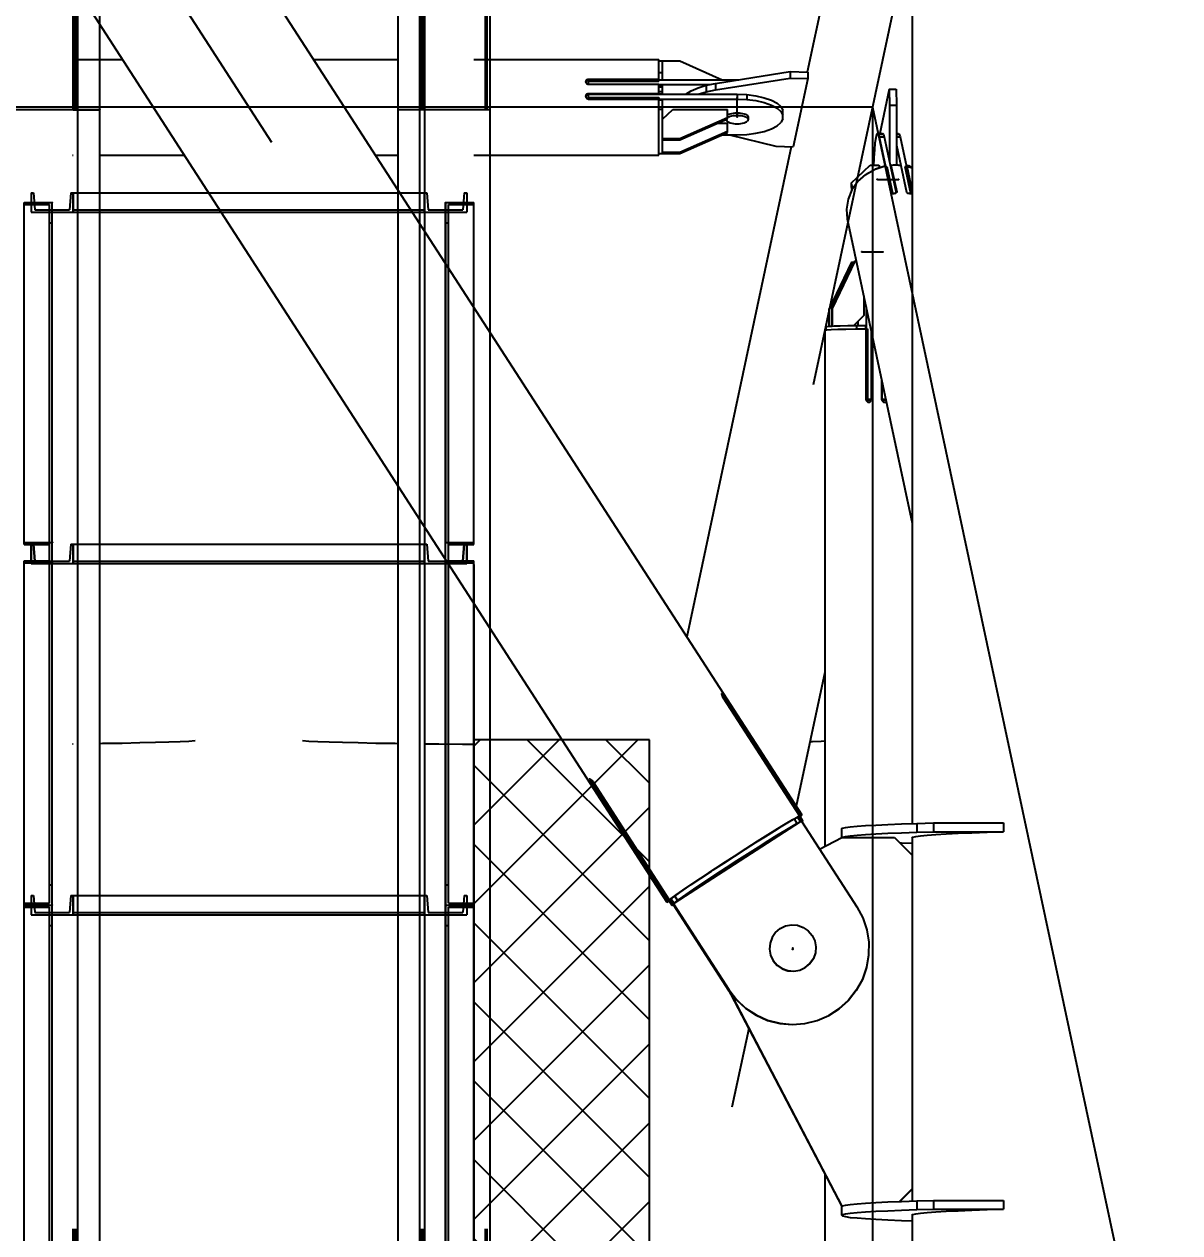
# Model space of a CAD drawing. Header units: millimetres. Extents: x 150209.93 to 150215.05, y 136675.65 to 136679.93.
# Drawn here: x 150213.5487 to 150213.6145, y 136677.9768 to 136678.0456 of the extents above; entities that cross this region are included whole.
import ezdxf

# ---------------------------------------------------------------- set-up
doc = ezdxf.new("R2010")
doc.units = ezdxf.units.MM
doc.header["$LTSCALE"] = 0.25
for name, pattern in [('CENTER', [50.8, 31.75, -6.35, 6.35, -6.35]), ('XKITLINE00', [0]), ('XKITLINE02', [4, 2, -2]), ('XKITLINE03', [6, 3, -1, 1, -1])]:
    doc.linetypes.add(name, pattern=pattern)
doc.styles.add('ROMANS', font='romans.shx')
doc.dimstyles.new('MD300', dxfattribs={"dimtxt": 2.5, "dimasz": 2.5, "dimexe": 1, "dimexo": 1, "dimgap": 0.5, "dimtad": 1, "dimdec": 1, "dimlfac": 50, "dimrnd": 0.5, "dimdsep": 46, "dimtxsty": 'ROMANS', "dimcen": 1, "dimclrd": 146, "dimclre": 146, "dimclrt": 30, "dimadec": 1, "dimazin": 2, "dimtfac": 1, "dimtdec": 1, "dimtmove": 0, "dimatfit": 1, "dimfxl": 1, "dimtolj": 1, "dimtzin": 0, "dimlwd": -1, "dimlwe": -1, "dimarcsym": 0})

# ---------------------------------------------------------------- blocks, each defined once
blk = doc.blocks.new('çatıı')
h = blk.add_hatch()
h.set_pattern_fill('ANSI37', color=1, scale=5, style=0)
h.set_pattern_definition([(135, (104200.305, -4107.69), (11.22532, 11.22532), []), (45, (104200.305, -4107.69), (11.22532, -11.22532), [])])
h.paths.add_polyline_path([(23278.98, 11270.27), (23228.98, 11270.27), (23228.98, 11870.27), (23278.98, 11870.27)])
at = {"color": 1, "linetype": 'XKITLINE03'}
for p, q in [((23109, 13721.24), (23109, 12049.63)), ((23122.5, 12049.57), (23122.5, 13721.24)), ((23214.98, 13721.24), (23214.98, 12049.6)), ((23220.98, 13721.24), (23220.98, 12049.63)), ((23109, 11231.06), (23109.01, 12049.63)), ((23115, 11231.06), (23115, 12049.6)), ((23214.99, 12049.6), (23214.99, 11231.06)), ((23220.98, 11231.06), (23220.99, 12049.63)), ((23109.01, 11926.43), (23109.01, 12023.17)), ((23115, 12020.42), (23214.98, 12020.42)), ((23115, 12020.42), (23115, 12020.42)), ((23214.98, 12020.42), (23214.98, 12020.42)), ((23220.99, 12023.17), (23220.99, 11926.43)), ((23109.01, 11823.17), (23109.01, 11920.62)), ((23115, 11920.42), (23214.98, 11920.42)), ((23115, 11920.42), (23115, 11920.42)), ((23214.98, 11920.42), (23214.98, 11920.42)), ((23220.99, 11920.62), (23220.99, 11823.17)), ((23109.01, 11726.43), (23109.01, 11823.17)), ((23115, 11820.42), (23214.98, 11820.42)), ((23115, 11820.42), (23115, 11820.42)), ((23214.98, 11820.42), (23214.98, 11820.42)), ((23220.99, 11823.17), (23220.99, 11726.43))]:
    blk.add_line(p, q, dxfattribs=at)
at = {"color": 116, "linetype": 'XKITLINE02', "true_color": 0x136734}
for p, q in [((23114.92, 12049.63), (23114.92, 13721.24)), ((23115, 12049.63), (23115, 13721.24)), ((23115, 12049.57), (23115, 13721.24)), ((23115.45, 12049.63), (23115.45, 13721.24)), ((23115.85, 12049.57), (23115.85, 13721.24)), ((23115.85, 12049.57), (23115.85, 13721.24)), ((23122.5, 12049.57), (23122.5, 13721.24)), ((23214.13, 12049.6), (23214.13, 13721.24)), ((23214.53, 12049.63), (23214.53, 13721.24)), ((23214.98, 12049.6), (23214.98, 13721.24)), ((23215.07, 12049.63), (23215.06, 13721.24)), ((23232.3, 12049.63), (23232.3, 13721.24)), ((23232.83, 12049.63), (23232.83, 13721.24)), ((23122.5, 12049.57), (23122.5, 12158.11)), ((23114.92, 11231.06), (23114.92, 12049.63)), ((23115, 12049.63), (23115, 12049.57)), ((23115, 11231.06), (23115, 12049.6)), ((23115, 12049.6), (23116.31, 12049.6)), ((23115, 12049.57), (23116.31, 12049.57)), ((23115.45, 11231.06), (23115.46, 12049.63)), ((23115.85, 11231.06), (23115.85, 12049.6)), ((23207.48, 12049.6), (23214.98, 12049.6)), ((23207.49, 12049.6), (23214.99, 12049.6)), ((23214.14, 11231.06), (23214.14, 12049.6)), ((23214.53, 11231.06), (23214.54, 12049.63)), ((23214.98, 12049.63), (23214.98, 12049.6)), ((23214.99, 11231.06), (23214.99, 12049.6)), ((23215.07, 11231.06), (23215.07, 12049.63)), ((23232.3, 11231.06), (23232.3, 12049.63)), ((23232.83, 11231.06), (23232.84, 12049.63)), ((23103, 12025.92), (23103.68, 12025.92)), ((23103, 12025.92), (23103, 12020.42)), ((23103, 12025.92), (23103, 12020.42)), ((23103.68, 12025.92), (23104.07, 12021.12)), ((23103.68, 12025.92), (23104.07, 12021.12)), ((23114.32, 12025.92), (23113.94, 12021.12)), ((23114.32, 12025.92), (23113.94, 12021.12)), ((23114.32, 12025.92), (23115, 12025.92)), ((23115, 12020.42), (23115, 12025.92)), ((23115, 12025.92), (23122.5, 12025.92)), ((23115, 12025.92), (23115, 12020.42)), ((23115, 12025.92), (23115, 12020.42)), ((23153.53, 12025.92), (23214.98, 12025.92)), ((23207.49, 11942.45), (23207.49, 12026.62)), ((23207.49, 12023.87), (23207.49, 12026.62)), ((23214.98, 12020.42), (23214.98, 12025.92)), ((23214.98, 12025.92), (23214.98, 12020.42)), ((23214.98, 12025.92), (23215.66, 12025.92)), ((23214.98, 12025.92), (23214.98, 12020.42)), ((23215.66, 12025.92), (23216.05, 12021.12)), ((23215.66, 12025.92), (23216.05, 12021.12)), ((23226.3, 12025.92), (23225.92, 12021.12)), ((23226.3, 12025.92), (23225.92, 12021.12)), ((23226.3, 12025.92), (23226.98, 12025.92)), ((23226.98, 12025.92), (23226.98, 12020.42)), ((23226.98, 12025.92), (23226.98, 12020.42)), ((23101.01, 11925.85), (23101.01, 12023.17)), ((23101.01, 12023.17), (23109.01, 12023.17)), ((23101.01, 12022.59), (23108.21, 12022.59)), ((23103, 12020.42), (23115, 12020.42)), ((23104.07, 12021.12), (23113.94, 12021.12)), ((23108.21, 11920.61), (23108.21, 12022.59)), ((23109.01, 11920.61), (23109.01, 12023.17)), ((23115, 12021.12), (23214.98, 12021.12)), ((23115, 12020.42), (23122.5, 12020.42)), ((23157.09, 12020.42), (23214.98, 12020.42)), ((23214.98, 12020.42), (23226.98, 12020.42)), ((23216.05, 12021.12), (23225.92, 12021.12)), ((23220.99, 11920.61), (23220.99, 12023.17)), ((23220.99, 12023.17), (23228.99, 12023.17)), ((23221.79, 12001.75), (23221.79, 12022.59)), ((23221.79, 12022.59), (23228.99, 12022.59)), ((23228.99, 11990.61), (23228.99, 12023.17)), ((23108.21, 12017.35), (23109.01, 12017.35)), ((23213.68, 11932.86), (23213.68, 12017.03)), ((23220.99, 12017.35), (23221.79, 12017.35)), ((23220.99, 12002.99), (23220.99, 11926.43)), ((23221.79, 11920.61), (23221.79, 12001.75)), ((23228.99, 11925.85), (23228.99, 11990.61)), ((23233.68, 11901.91), (23233.68, 11986.09)), ((23101.01, 11926.43), (23109.01, 11926.43)), ((23101.01, 11925.85), (23108.21, 11925.85)), ((23103, 11925.92), (23103.68, 11925.92)), ((23103, 11925.92), (23103, 11920.42)), ((23103, 11920.42), (23103, 11925.92)), ((23103.68, 11925.92), (23104.07, 11921.12)), ((23104.07, 11921.12), (23103.68, 11925.92)), ((23108.21, 11823.75), (23108.21, 11926.42)), ((23108.21, 11926.42), (23109.01, 11926.42)), ((23109.01, 11823.17), (23109.01, 11926.42)), ((23114.32, 11925.92), (23113.94, 11921.12)), ((23114.32, 11925.92), (23113.94, 11921.12)), ((23114.32, 11925.92), (23115, 11925.92)), ((23115, 11920.42), (23115, 11925.92)), ((23115, 11925.92), (23122.5, 11925.92)), ((23115, 11925.92), (23115, 11920.42)), ((23115, 11925.92), (23115, 11920.42)), ((23207.49, 11925.92), (23214.98, 11925.92)), ((23214.98, 11920.42), (23214.98, 11925.92)), ((23214.98, 11925.92), (23214.98, 11920.42)), ((23214.98, 11925.92), (23215.66, 11925.92)), ((23214.98, 11925.92), (23214.98, 11920.42)), ((23215.66, 11925.92), (23216.05, 11921.12)), ((23215.66, 11925.92), (23216.05, 11921.12)), ((23220.99, 11926.43), (23228.99, 11926.43)), ((23220.99, 11823.17), (23220.99, 11926.42)), ((23220.99, 11926.42), (23221.79, 11926.42)), ((23221.79, 11823.75), (23221.79, 11926.42)), ((23221.79, 11925.85), (23228.99, 11925.85)), ((23225.92, 11921.12), (23226.3, 11925.92)), ((23226.3, 11925.92), (23225.92, 11921.12)), ((23226.3, 11925.92), (23226.98, 11925.92)), ((23226.98, 11920.42), (23226.98, 11925.92)), ((23226.98, 11925.92), (23226.98, 11920.42)), ((23101.01, 11823.17), (23101.01, 11921.2)), ((23101.01, 11921.2), (23108.21, 11921.2)), ((23101.01, 11920.62), (23109.01, 11920.62)), ((23103, 11920.42), (23115, 11920.42)), ((23104.07, 11921.12), (23113.94, 11921.12)), ((23108.21, 11920.61), (23109.01, 11920.61)), ((23115, 11921.12), (23214.98, 11921.12)), ((23115, 11920.42), (23122.5, 11920.42)), ((23207.49, 11920.42), (23214.98, 11920.42)), ((23214.98, 11920.42), (23226.98, 11920.42)), ((23216.05, 11921.12), (23225.92, 11921.12)), ((23220.99, 11920.62), (23228.99, 11920.62)), ((23220.99, 11920.61), (23221.79, 11920.61)), ((23221.79, 11921.2), (23228.99, 11921.2)), ((23228.99, 11823.17), (23228.99, 11921.2)), ((23228.99, 11920.16), (23228.99, 11823.75)), ((23108.21, 11828.97), (23109.01, 11828.97)), ((23220.99, 11828.97), (23221.79, 11828.97)), ((23101.01, 11823.75), (23108.21, 11823.75)), ((23103, 11825.92), (23103.68, 11825.92)), ((23103, 11825.92), (23103, 11820.42)), ((23103, 11825.92), (23103, 11820.42)), ((23103.68, 11825.92), (23104.07, 11821.12)), ((23103.68, 11825.92), (23104.07, 11821.12)), ((23114.32, 11825.92), (23113.94, 11821.12)), ((23114.32, 11825.92), (23113.94, 11821.12)), ((23114.32, 11825.92), (23115, 11825.92)), ((23115, 11820.42), (23115, 11825.92)), ((23115, 11825.92), (23122.5, 11825.92)), ((23115, 11825.92), (23115, 11820.42)), ((23115, 11825.92), (23115, 11820.42)), ((23207.49, 11825.92), (23214.98, 11825.92)), ((23214.98, 11820.42), (23214.98, 11825.92)), ((23214.98, 11825.92), (23214.98, 11820.42)), ((23214.98, 11825.92), (23215.66, 11825.92)), ((23214.98, 11825.92), (23214.98, 11820.42)), ((23215.66, 11825.92), (23216.05, 11821.12)), ((23215.66, 11825.92), (23216.05, 11821.12)), ((23221.79, 11823.75), (23228.99, 11823.75)), ((23226.3, 11825.92), (23225.92, 11821.12)), ((23226.3, 11825.92), (23225.92, 11821.12)), ((23226.3, 11825.92), (23226.98, 11825.92)), ((23226.98, 11825.92), (23226.98, 11820.42)), ((23226.98, 11825.92), (23226.98, 11820.42)), ((23101.01, 11725.85), (23101.01, 11823.17)), ((23101.01, 11823.17), (23109.01, 11823.17)), ((23101.01, 11823.17), (23109.01, 11823.17)), ((23101.01, 11822.59), (23108.21, 11822.59)), ((23103, 11820.42), (23115, 11820.42)), ((23104.07, 11821.12), (23113.94, 11821.12)), ((23108.21, 11720.61), (23108.21, 11822.59)), ((23109.01, 11720.61), (23109.01, 11823.17)), ((23115, 11821.12), (23214.98, 11821.12)), ((23115, 11820.42), (23122.5, 11820.42)), ((23207.49, 11820.42), (23214.98, 11820.42)), ((23214.98, 11820.42), (23226.98, 11820.42)), ((23216.05, 11821.12), (23225.92, 11821.12)), ((23220.99, 11720.61), (23220.99, 11823.17)), ((23220.99, 11823.17), (23228.99, 11823.17)), ((23220.99, 11823.17), (23228.99, 11823.17)), ((23221.79, 11723.52), (23221.79, 11822.59)), ((23221.79, 11822.59), (23228.99, 11822.59)), ((23228.99, 11725.85), (23228.99, 11823.17)), ((23108.21, 11817.35), (23109.01, 11817.35)), ((23220.99, 11817.35), (23221.79, 11817.35))]:
    blk.add_line(p, q, dxfattribs=at)
at = {"color": 8, "linetype": 'CENTER'}
for p, q in [((23430, 12689.51), (23430, 11020.27)), ((22900, 12460.27), (23430, 11640.27)), ((23430, 12460.27), (23256.44, 11647.05)), ((23303.98, 12047.51), (23303.98, 12053.04)), ((23342.5, 12050.27), (22987.5, 12050.27)), ((23342.5, 12050.27), (23342.5, 11230.27)), ((23342.5, 12050.27), (23430, 11640.27)), ((23343.89, 12029.74), (23349.87, 12029.72)), ((23339.51, 12009.13), (23345.48, 12009.12)), ((23319.8, 11810.61), (23319.8, 11810.94))]:
    blk.add_line(p, q, dxfattribs=at)
at = {"color": 7, "linetype": 'XKITLINE00'}
for p, q in [((23207.48, 12049.6), (23207.48, 12437.44)), ((23213.68, 12049.63), (23213.68, 12437.44)), ((23233.68, 12049.63), (23233.68, 12437.44)), ((23116.3, 12049.63), (23116.3, 12083.52)), ((23122.5, 12049.57), (23122.5, 12073.93)), ((23096.3, 12049.63), (23116.3, 12049.63)), ((23096.31, 12049.63), (23116.31, 12049.63)), ((23116.3, 11663.11), (23116.31, 12049.63)), ((23116.31, 12049.6), (23122.5, 12049.6)), ((23116.31, 12049.57), (23122.5, 12049.57)), ((23122.5, 11663.11), (23122.5, 12049.6)), ((23207.48, 12049.6), (23213.68, 12049.6)), ((23207.49, 12049.6), (23213.68, 12049.6)), ((23207.49, 12026.62), (23207.49, 12049.6)), ((23213.68, 12049.63), (23233.68, 12049.63)), ((23213.68, 12049.63), (23233.68, 12049.63)), ((23213.68, 12017.03), (23213.68, 12049.63)), ((23233.68, 11986.09), (23233.68, 12049.63)), ((23122.5, 12025.92), (23153.53, 12025.92)), ((23122.5, 12020.42), (23157.09, 12020.42)), ((23207.49, 11663.11), (23207.49, 11942.45)), ((23213.68, 11663.11), (23213.68, 11932.86)), ((23122.5, 11925.92), (23207.49, 11925.92)), ((23122.5, 11920.42), (23207.49, 11920.42)), ((23233.68, 11663.11), (23233.68, 11901.91)), ((23228.98, 11663.11), (23228.98, 11870.27)), ((23122.5, 11825.92), (23207.49, 11825.92)), ((23122.5, 11820.42), (23207.49, 11820.42))]:
    blk.add_line(p, q, dxfattribs=at)
at = {"color": 8, "linetype": 'XKITLINE00'}
for p, q in [((23353.8, 12423.4), (23353.8, 11846.41)), ((23045.99, 12276.48), (23322.38, 11848.86)), ((23007.61, 12251.69), (23284, 11824.07)), ((23353.8, 12200.34), (23323.9, 12060.27)), ((23115.07, 12063.91), (23128.98, 12063.91)), ((23183.39, 12063.91), (23207.48, 12063.91)), ((23214.98, 12063.91), (23215.27, 12063.91)), ((23228.98, 12063.91), (23281.68, 12063.91)), ((23281.68, 12058.13), (23281.68, 12063.91)), ((23281.68, 12063.47), (23282.68, 12063.47)), ((23282.68, 12063.47), (23287.68, 12063.47)), ((23282.68, 12063.47), (23282.68, 12063.45)), ((23282.68, 12063.45), (23282.68, 12063.44)), ((23282.68, 12061.74), (23282.68, 12063.44)), ((23282.68, 12058.14), (23282.68, 12061.74)), ((23287.68, 12063.47), (23299.71, 12058.13)), ((23260.87, 12057.79), (23260.83, 12057.56)), ((23260.99, 12058), (23260.87, 12057.79)), ((23260.99, 12057.76), (23260.87, 12057.55)), ((23260.99, 12058), (23261.18, 12058.16)), ((23260.99, 12057.76), (23261.14, 12057.9)), ((23261.14, 12057.9), (23261.18, 12057.92)), ((23261.18, 12058.16), (23261.42, 12058.25)), ((23261.18, 12057.92), (23261.42, 12058.02)), ((23261.42, 12058.25), (23261.68, 12058.3)), ((23261.42, 12058.02), (23261.68, 12058.05)), ((23261.68, 12058.3), (23261.68, 12058.05)), ((23261.68, 12058.3), (23281.68, 12058.3)), ((23261.68, 12058.05), (23281.68, 12058.05)), ((23261.68, 12058.03), (23281.68, 12058.03)), ((23261.68, 12056.81), (23261.68, 12058.03)), ((23261.68, 12057.72), (23281.68, 12057.72)), ((23281.68, 12060.15), (23282.68, 12060.15)), ((23281.68, 12058.13), (23303.98, 12058.13)), ((23281.68, 12058.13), (23281.68, 12057.72)), ((23297.84, 12057.07), (23319.09, 12060.43)), ((23297.84, 12055.23), (23319.09, 12058.58)), ((23303.98, 12058.13), (23304.46, 12058.11)), ((23303.98, 12058.13), (23303.98, 12058.04)), ((23319.09, 12060.43), (23324.08, 12060.26)), ((23319.09, 12060.43), (23319.09, 12058.58)), ((23319.09, 12058.58), (23324.08, 12058.42)), ((23324.08, 12058.42), (23319.94, 12039.04)), ((23324.08, 12060.26), (23324.08, 12058.67)), ((23324.08, 12058.66), (23324.08, 12058.42)), ((23260.83, 12057.56), (23260.87, 12057.33)), ((23260.87, 12057.55), (23260.85, 12057.44)), ((23260.87, 12057.33), (23260.99, 12057.12)), ((23260.99, 12057.12), (23261.18, 12056.95)), ((23261.18, 12056.95), (23261.42, 12056.85)), ((23261.18, 12054.08), (23261.42, 12054.19)), ((23261.42, 12056.85), (23261.68, 12056.81)), ((23261.42, 12054.19), (23261.68, 12054.23)), ((23261.42, 12054.19), (23261.42, 12053.96)), ((23261.68, 12056.81), (23281.68, 12056.81)), ((23261.68, 12054.23), (23261.68, 12054)), ((23261.68, 12054.23), (23281.68, 12054.23)), ((23281.68, 12054.23), (23281.68, 12056.81)), ((23281.68, 12056.75), (23296.26, 12056.75)), ((23281.68, 12056.69), (23282.68, 12056.69)), ((23281.68, 12056.07), (23282.68, 12056.07)), ((23281.68, 12054.77), (23282.68, 12054.77)), ((23281.68, 12054.23), (23281.68, 12054)), ((23282.68, 12055.43), (23282.68, 12056.69)), ((23282.68, 12053.99), (23282.68, 12055.43)), ((23289.35, 12053.99), (23290.86, 12054.96)), ((23290.86, 12054.96), (23292.84, 12055.83)), ((23292.84, 12055.83), (23295.2, 12056.54)), ((23292.86, 12053.99), (23295.2, 12054.69)), ((23295.2, 12056.54), (23297.84, 12057.07)), ((23295.2, 12056.54), (23295.2, 12054.69)), ((23295.2, 12054.69), (23297.84, 12055.23)), ((23297.84, 12057.07), (23297.84, 12055.23)), ((23347.23, 12055.42), (23344.55, 12042.83)), ((23347.23, 12055.42), (23349.22, 12055.41)), ((23347.23, 12055.42), (23347.39, 12050.85)), ((23349.22, 12055.41), (23349.38, 12050.85)), ((23260.87, 12053.67), (23260.83, 12053.41)), ((23260.83, 12053.41), (23260.87, 12053.16)), ((23260.87, 12053.43), (23260.85, 12053.3)), ((23260.99, 12053.89), (23260.87, 12053.67)), ((23260.99, 12053.66), (23260.87, 12053.43)), ((23260.87, 12053.16), (23260.99, 12052.93)), ((23260.99, 12053.89), (23261.18, 12054.08)), ((23260.99, 12053.66), (23261.18, 12053.84)), ((23260.99, 12052.93), (23261.18, 12052.75)), ((23261.18, 12053.84), (23261.42, 12053.96)), ((23261.18, 12052.75), (23261.42, 12052.65)), ((23261.42, 12053.96), (23261.68, 12054)), ((23261.42, 12052.65), (23261.68, 12052.59)), ((23261.68, 12054), (23281.68, 12054)), ((23261.68, 12054), (23261.68, 12053.99)), ((23261.68, 12053.99), (23303.98, 12053.99)), ((23261.68, 12052.59), (23261.68, 12053.99)), ((23261.68, 12053.02), (23281.68, 12053.02)), ((23261.68, 12052.59), (23281.68, 12052.59)), ((23281.68, 12054.11), (23281.68, 12053.99)), ((23281.68, 12054.11), (23282.68, 12054.11)), ((23281.68, 12053.02), (23281.68, 12052.61)), ((23281.68, 12052.61), (23303.98, 12052.61)), ((23281.68, 12036.64), (23281.68, 12052.59)), ((23281.68, 12052.43), (23282.68, 12052.43)), ((23282.68, 12047.03), (23282.68, 12052.43)), ((23303.98, 12053.99), (23306.7, 12053.88)), ((23303.98, 12053.99), (23303.98, 12052.61)), ((23303.98, 12052.61), (23306.7, 12052.49)), ((23306.7, 12053.88), (23309.31, 12053.55)), ((23306.7, 12053.88), (23306.7, 12052.49)), ((23306.7, 12052.49), (23309.31, 12052.17)), ((23309.31, 12053.55), (23311.68, 12053.01)), ((23309.31, 12052.17), (23311.68, 12051.63)), ((23311.68, 12053.01), (23313.71, 12052.3)), ((23311.68, 12051.63), (23313.71, 12050.92)), ((23313.71, 12052.3), (23315.32, 12051.44)), ((23313.71, 12050.92), (23315.32, 12050.06)), ((23315.32, 12051.44), (23316.44, 12050.47)), ((23347.39, 12050.85), (23347.34, 12034.89)), ((23347.39, 12050.85), (23349.38, 12050.85)), ((23349.38, 12050.85), (23349.33, 12033.9)), ((23281.68, 12049.72), (23282.68, 12049.72)), ((23282.68, 12046.89), (23285.68, 12049.65)), ((23285.68, 12049.65), (23301.18, 12049.65)), ((23287.68, 12041.36), (23301.18, 12047.35)), ((23301.18, 12046.96), (23301.18, 12049.65)), ((23301.18, 12048.02), (23301.29, 12048.11)), ((23301.18, 12047.28), (23301.29, 12047.38)), ((23301.29, 12048.11), (23301.6, 12048.29)), ((23301.29, 12047.38), (23301.6, 12047.55)), ((23301.6, 12048.29), (23301.99, 12048.43)), ((23301.6, 12047.55), (23301.99, 12047.7)), ((23301.99, 12048.43), (23302.43, 12048.55)), ((23301.99, 12047.7), (23302.43, 12047.82)), ((23302.43, 12048.55), (23302.92, 12048.64)), ((23302.43, 12047.82), (23302.92, 12047.91)), ((23302.92, 12048.64), (23303.44, 12048.7)), ((23302.92, 12047.91), (23303.44, 12047.96)), ((23303.44, 12048.7), (23303.98, 12048.72)), ((23303.44, 12047.96), (23303.98, 12047.98)), ((23303.98, 12048.72), (23303.98, 12047.98)), ((23303.98, 12048.72), (23304.52, 12048.7)), ((23303.98, 12047.98), (23304.52, 12047.96)), ((23304.52, 12048.7), (23305.04, 12048.64)), ((23304.52, 12047.96), (23305.04, 12047.91)), ((23305.04, 12048.64), (23305.53, 12048.55)), ((23305.04, 12047.91), (23305.53, 12047.82)), ((23305.53, 12048.55), (23305.97, 12048.43)), ((23305.53, 12047.82), (23305.97, 12047.7)), ((23305.97, 12048.43), (23306.35, 12048.29)), ((23305.97, 12047.7), (23306.35, 12047.55)), ((23306.35, 12048.29), (23306.66, 12048.11)), ((23306.35, 12047.55), (23306.66, 12047.38)), ((23306.66, 12048.11), (23306.89, 12047.92)), ((23306.66, 12047.38), (23306.89, 12047.19)), ((23306.89, 12047.92), (23307.03, 12047.72)), ((23307.03, 12047.72), (23307.08, 12047.51)), ((23307.08, 12047.51), (23307.08, 12046.77)), ((23315.32, 12050.06), (23316.44, 12049.09)), ((23316.44, 12050.47), (23317.01, 12049.43)), ((23316.44, 12049.09), (23317.01, 12048.04)), ((23317.01, 12046.98), (23317.01, 12049.43)), ((23282.68, 12041.38), (23282.68, 12047.03)), ((23287.68, 12040.97), (23301.18, 12046.96)), ((23298.48, 12045.76), (23301.18, 12045.76)), ((23300.89, 12046.83), (23300.88, 12046.77)), ((23300.88, 12046.82), (23300.88, 12046.77)), ((23300.88, 12046.77), (23300.92, 12046.56)), ((23300.92, 12046.56), (23301.06, 12046.36)), ((23301.06, 12046.36), (23301.29, 12046.17)), ((23301.18, 12043.07), (23301.18, 12045.76)), ((23301.29, 12046.17), (23301.6, 12046)), ((23301.6, 12046), (23301.99, 12045.85)), ((23301.99, 12045.85), (23302.43, 12045.73)), ((23302.43, 12045.73), (23302.92, 12045.64)), ((23302.92, 12045.64), (23303.44, 12045.59)), ((23303.44, 12045.59), (23303.98, 12045.57)), ((23303.98, 12045.57), (23304.52, 12045.59)), ((23304.52, 12045.59), (23305.04, 12045.64)), ((23305.04, 12045.64), (23305.53, 12045.73)), ((23305.53, 12045.73), (23305.97, 12045.85)), ((23305.97, 12045.85), (23306.35, 12046)), ((23306.35, 12046), (23306.66, 12046.17)), ((23306.66, 12046.17), (23306.89, 12046.36)), ((23306.89, 12047.19), (23307.03, 12046.98)), ((23307.03, 12046.56), (23306.89, 12046.36)), ((23307.03, 12046.98), (23307.08, 12046.77)), ((23307.08, 12046.77), (23307.03, 12046.56)), ((23311.68, 12043.39), (23313.71, 12044.1)), ((23313.71, 12044.1), (23315.32, 12044.96)), ((23315.32, 12044.96), (23316.44, 12045.94)), ((23317.01, 12046.98), (23316.44, 12045.94)), ((23282.68, 12041.38), (23282.68, 12041.36)), ((23282.68, 12041.36), (23287.68, 12041.36)), ((23282.68, 12041.36), (23282.68, 12041.34)), ((23282.68, 12037.08), (23282.68, 12041.34)), ((23282.68, 12040.97), (23287.68, 12040.97)), ((23287.68, 12037.47), (23301.18, 12043.46)), ((23287.68, 12037.08), (23301.18, 12043.07)), ((23287.68, 12041.36), (23287.68, 12040.97)), ((23299.71, 12042.42), (23303.98, 12042.42)), ((23301.76, 12042.42), (23314.96, 12039.2)), ((23303.98, 12042.42), (23306.7, 12042.53)), ((23306.7, 12042.53), (23309.31, 12042.86)), ((23309.31, 12042.86), (23311.68, 12043.39)), ((23343.42, 12041.54), (23343.21, 12040.1)), ((23343.65, 12042.46), (23343.42, 12041.54)), ((23343.89, 12042.83), (23343.65, 12042.46)), ((23343.89, 12042.83), (23345.38, 12042.83)), ((23343.89, 12042.83), (23344.13, 12042.63)), ((23344.13, 12042.63), (23345.62, 12042.62)), ((23344.13, 12042.63), (23344.36, 12041.86)), ((23344.36, 12041.86), (23345.85, 12041.85)), ((23344.36, 12041.86), (23346.17, 12033.4)), ((23345.38, 12042.83), (23345.62, 12042.62)), ((23345.62, 12042.62), (23345.85, 12041.85)), ((23345.85, 12041.85), (23349.25, 12025.95)), ((23349.35, 12042.82), (23349.86, 12042.82)), ((23349.35, 12042.61), (23350.11, 12042.61)), ((23349.35, 12041.85), (23350.34, 12041.84)), ((23349.86, 12042.82), (23350.11, 12042.61)), ((23350.11, 12042.61), (23350.34, 12041.84)), ((23350.34, 12041.84), (23352.14, 12033.38)), ((23281.68, 12037.08), (23282.68, 12037.08)), ((23282.68, 12037.47), (23287.68, 12037.47)), ((23282.68, 12037.08), (23287.68, 12037.08)), ((23287.68, 12037.47), (23287.68, 12037.08)), ((23319.38, 12039.06), (23289.61, 11899.57)), ((23314.96, 12039.2), (23319.94, 12039.04)), ((23343.03, 12038.21), (23342.89, 12035.95)), ((23343.21, 12040.1), (23343.03, 12038.21)), ((23349.35, 12039.49), (23350.57, 12033.75)), ((23114.72, 12036.64), (23115, 12036.64)), ((23122.5, 12036.64), (23146.6, 12036.64)), ((23201.01, 12036.64), (23207.48, 12036.64)), ((23214.98, 12036.64), (23215.27, 12036.64)), ((23228.98, 12036.64), (23281.68, 12036.64)), ((23336.44, 12028.66), (23341.82, 12033.77)), ((23341.82, 12033.77), (23344.31, 12033.76)), ((23342.84, 12034.81), (23342.62, 12033.77)), ((23342.89, 12035.95), (23342.8, 12033.77)), ((23343.23, 12032.66), (23346.07, 12033.57)), ((23343.39, 12032.75), (23345.98, 12033.57)), ((23344.31, 12033.76), (23344.46, 12033.09)), ((23345.98, 12033.57), (23345.98, 12033.54)), ((23346.07, 12033.57), (23347.69, 12025.98)), ((23347.68, 12033.84), (23347.66, 12033.38)), ((23347.68, 12033.84), (23348.38, 12033.89)), ((23347.68, 12033.84), (23347.76, 12033.46)), ((23347.77, 12033.76), (23347.75, 12033.2)), ((23347.77, 12033.76), (23349.17, 12033.9)), ((23347.77, 12033.76), (23349.39, 12026.17)), ((23348.38, 12033.89), (23349.08, 12033.91)), ((23348.38, 12033.89), (23348.39, 12033.82)), ((23349.08, 12033.91), (23349.78, 12033.89)), ((23349.17, 12033.9), (23350.56, 12033.75)), ((23349.78, 12033.89), (23349.79, 12033.83)), ((23349.78, 12033.89), (23350.47, 12033.84)), ((23350.47, 12033.84), (23350.49, 12033.76)), ((23350.56, 12033.75), (23352.18, 12026.16)), ((23352.06, 12033.75), (23352.78, 12033.74)), ((23352.15, 12033.56), (23352.23, 12033.18)), ((23352.15, 12033.56), (23352.15, 12033.38)), ((23352.15, 12033.56), (23352.25, 12033.53)), ((23352.25, 12033.56), (23352.23, 12032.97)), ((23352.25, 12033.56), (23353.8, 12026.3)), ((23352.25, 12033.56), (23353.8, 12033.04)), ((23352.78, 12033.74), (23353.8, 12033.06)), ((23338.36, 12029.17), (23340.59, 12031.16)), ((23340.59, 12031.16), (23343.23, 12032.66)), ((23340.89, 12031.33), (23341.03, 12031.45)), ((23341.03, 12031.45), (23342.8, 12032.42)), ((23343.26, 12032.67), (23343.39, 12032.75)), ((23343.39, 12032.75), (23343.4, 12032.72)), ((23346.16, 12033.16), (23346.62, 12033.4)), ((23346.17, 12033.4), (23346.16, 12033.17)), ((23346.17, 12033.4), (23346.62, 12033.4)), ((23346.62, 12033.4), (23348.23, 12025.81)), ((23347.76, 12033.46), (23347.74, 12033)), ((23347.75, 12033.2), (23349.29, 12025.98)), ((23351.69, 12033.38), (23353.31, 12025.8)), ((23351.69, 12033.38), (23352.14, 12033.38)), ((23351.69, 12033.38), (23352.13, 12033.14)), ((23352.14, 12033.38), (23352.13, 12033.14)), ((23352.13, 12033.14), (23353.7, 12025.79)), ((23352.23, 12033.18), (23352.22, 12032.75)), ((23352.23, 12032.97), (23353.75, 12025.81)), ((23336.65, 12026.78), (23335.54, 12024.11)), ((23336.44, 12028.66), (23336.41, 12027.74)), ((23336.41, 12027.74), (23336.62, 12026.72)), ((23336.44, 12028.66), (23336.8, 12026.99)), ((23338.36, 12029.17), (23336.65, 12026.78)), ((23335.54, 12024.11), (23335.09, 12021.3)), ((23347.69, 12025.98), (23347.78, 12025.9)), ((23347.78, 12025.9), (23347.89, 12025.82)), ((23347.89, 12025.82), (23348.1, 12025.77)), ((23348.1, 12025.77), (23348.34, 12025.75)), ((23348.15, 12025.77), (23348.23, 12025.81)), ((23348.23, 12025.81), (23348.89, 12025.81)), ((23348.34, 12025.75), (23348.61, 12025.76)), ((23348.61, 12025.76), (23348.87, 12025.8)), ((23348.87, 12025.8), (23349.1, 12025.87)), ((23349.1, 12025.87), (23349.27, 12025.96)), ((23349.37, 12026.06), (23349.27, 12025.96)), ((23349.39, 12026.17), (23349.37, 12026.06)), ((23352.18, 12026.16), (23352.24, 12026.06)), ((23352.24, 12026.06), (23352.38, 12025.96)), ((23352.38, 12025.96), (23352.58, 12025.86)), ((23352.58, 12025.86), (23352.83, 12025.79)), ((23352.81, 12025.8), (23353.31, 12025.8)), ((23352.83, 12025.79), (23353.09, 12025.75)), ((23353.09, 12025.75), (23353.35, 12025.74)), ((23353.31, 12025.8), (23353.41, 12025.74)), ((23353.35, 12025.74), (23353.58, 12025.76)), ((23353.58, 12025.76), (23353.75, 12025.81)), ((23353.75, 12025.81), (23353.8, 12025.86)), ((23335.09, 12021.3), (23335.32, 12018.49)), ((23335.32, 12018.49), (23353.8, 11931.93)), ((23336.53, 12006.19), (23330.06, 11992.71)), ((23336.62, 12006.22), (23330.14, 11992.74)), ((23337.42, 12006.46), (23330.94, 11992.98)), ((23337.5, 12006.48), (23331.03, 11993)), ((23336.53, 12006.19), (23336.62, 12006.22)), ((23336.62, 12006.22), (23337.3, 12006.22)), ((23337.42, 12006.46), (23337.5, 12006.48)), ((23337.5, 12006.48), (23337.88, 12006.48)), ((23339.99, 11996.6), (23339.99, 11990.98)), ((23330.06, 11992.71), (23330.14, 11992.74)), ((23330.06, 11992.71), (23330.06, 11987.95)), ((23330.14, 11992.74), (23330.14, 11987.95)), ((23330.94, 11992.98), (23331.03, 11993)), ((23330.94, 11992.98), (23330.94, 11988)), ((23331.03, 11993), (23331.03, 11988)), ((23340.67, 11993.45), (23340.67, 11987.18)), ((23339.99, 11990.98), (23337.17, 11988.15)), ((23338.35, 11989.33), (23338.35, 11988.16)), ((23328.9, 11986.86), (23329.51, 11986.94)), ((23328.9, 11986.86), (23328.9, 11839.89)), ((23329.25, 11987.83), (23329.49, 11987.9)), ((23329.25, 11987.83), (23329.25, 11986.91)), ((23329.49, 11987.9), (23330.27, 11987.97)), ((23329.51, 11986.94), (23330.77, 11987.02)), ((23330.27, 11987.97), (23331.02, 11988)), ((23330.77, 11987.02), (23332.62, 11987.08)), ((23331.02, 11988), (23331.03, 11988)), ((23331.03, 11988), (23331.05, 11988)), ((23331.05, 11988), (23331.57, 11988.03)), ((23331.57, 11988.03), (23333.33, 11988.08)), ((23332.62, 11987.08), (23334.96, 11987.13)), ((23333.33, 11988.08), (23335.48, 11988.13)), ((23334.96, 11987.13), (23337.68, 11987.17)), ((23335.48, 11988.13), (23337.92, 11988.16)), ((23337.68, 11987.17), (23340.58, 11987.19)), ((23337.92, 11988.16), (23340.55, 11988.18)), ((23337.92, 11988.16), (23337.92, 11987.17)), ((23340.55, 11988.18), (23340.55, 11987.18)), ((23340.55, 11987.18), (23340.58, 11987.19)), ((23340.58, 11987.19), (23340.58, 11967.2)), ((23340.64, 11987.18), (23340.64, 11967.18)), ((23340.64, 11987.18), (23340.67, 11987.18)), ((23340.67, 11987.18), (23341.12, 11987.18)), ((23341.12, 11987.18), (23341.12, 11967.19)), ((23342.16, 11986.44), (23342.16, 11967.19)), ((23342.24, 11986.06), (23342.24, 11967.18)), ((23342.29, 11985.81), (23342.29, 11967.2)), ((23345.08, 11972.75), (23345.08, 11967.19)), ((23345.15, 11972.44), (23345.15, 11967.18)), ((23340.58, 11967.2), (23340.65, 11966.93)), ((23340.59, 11967.17), (23340.64, 11967.18)), ((23340.64, 11967.18), (23341.12, 11967.19)), ((23340.65, 11966.93), (23340.75, 11966.7)), ((23340.72, 11966.76), (23342.16, 11967.19)), ((23340.75, 11966.7), (23340.94, 11966.51)), ((23340.94, 11966.51), (23341.18, 11966.39)), ((23341.12, 11967.19), (23342.16, 11967.19)), ((23341.18, 11966.39), (23341.44, 11966.35)), ((23341.44, 11966.35), (23341.7, 11966.39)), ((23341.65, 11966.37), (23341.7, 11966.39)), ((23341.67, 11966.38), (23341.89, 11966.49)), ((23341.7, 11966.39), (23341.94, 11966.51)), ((23341.89, 11966.49), (23342.08, 11966.68)), ((23341.94, 11966.51), (23342.13, 11966.7)), ((23342.2, 11966.92), (23342.08, 11966.68)), ((23342.25, 11966.93), (23342.13, 11966.7)), ((23342.24, 11967.18), (23342.2, 11966.92)), ((23342.2, 11966.92), (23342.25, 11966.93)), ((23342.24, 11967.18), (23342.29, 11967.2)), ((23342.29, 11967.2), (23342.25, 11966.93)), ((23345.08, 11967.19), (23345.12, 11966.93)), ((23345.09, 11967.16), (23345.15, 11967.18)), ((23345.12, 11966.93), (23345.24, 11966.69)), ((23345.15, 11967.18), (23346.19, 11967.18)), ((23345.21, 11966.75), (23346.29, 11967.07)), ((23345.24, 11966.69), (23345.43, 11966.5)), ((23345.43, 11966.5), (23345.66, 11966.38)), ((23345.66, 11966.38), (23345.92, 11966.34)), ((23345.92, 11966.34), (23346.18, 11966.38)), ((23346.13, 11966.36), (23346.18, 11966.38)), ((23346.15, 11966.37), (23346.36, 11966.48)), ((23346.18, 11966.38), (23346.41, 11966.5)), ((23346.19, 11967.55), (23346.19, 11967.18)), ((23346.19, 11967.18), (23346.27, 11967.18)), ((23346.41, 11966.53), (23346.36, 11966.48)), ((23328.9, 11889.45), (23320.77, 11851.36)), ((23299.59, 11883.47), (23299.54, 11883.39)), ((23299.54, 11883.39), (23299.54, 11883.24)), ((23299.54, 11883.24), (23299.59, 11883.03)), ((23299.59, 11883.47), (23299.67, 11883.47)), ((23299.59, 11883.03), (23299.69, 11882.77)), ((23299.68, 11883.47), (23299.78, 11883.36)), ((23299.69, 11882.77), (23299.84, 11882.48)), ((23299.78, 11883.36), (23299.92, 11883.19)), ((23299.84, 11882.48), (23300.02, 11882.18)), ((23299.87, 11882.43), (23300.27, 11882.68)), ((23299.92, 11883.19), (23300.08, 11882.95)), ((23300.02, 11882.18), (23321.72, 11848.6)), ((23300.06, 11882.13), (23300.46, 11882.39)), ((23300.08, 11882.95), (23300.27, 11882.68)), ((23300.27, 11882.68), (23300.46, 11882.39)), ((23300.46, 11882.39), (23322.17, 11848.81)), ((23114.72, 11869.14), (23115, 11869.14)), ((23114.72, 11869.14), (23115, 11869.14)), ((23122.5, 11869.23), (23123.34, 11869.24)), ((23122.5, 11869.23), (23123.34, 11869.24)), ((23123.34, 11869.24), (23128.88, 11869.33)), ((23123.34, 11869.24), (23128.88, 11869.33)), ((23128.88, 11869.33), (23133.9, 11869.43)), ((23128.88, 11869.33), (23133.9, 11869.43)), ((23133.9, 11869.43), (23138.35, 11869.53)), ((23133.9, 11869.43), (23138.35, 11869.53)), ((23138.35, 11869.53), (23142.2, 11869.64)), ((23138.35, 11869.53), (23142.2, 11869.64)), ((23142.2, 11869.64), (23145.39, 11869.76)), ((23142.2, 11869.64), (23145.39, 11869.76)), ((23145.39, 11869.76), (23147.91, 11869.88)), ((23145.39, 11869.76), (23147.91, 11869.88)), ((23147.91, 11869.88), (23149.71, 11870)), ((23147.91, 11869.88), (23149.71, 11870)), ((23180.28, 11870), (23182.08, 11869.88)), ((23180.28, 11870), (23182.08, 11869.88)), ((23182.08, 11869.88), (23184.6, 11869.76)), ((23182.08, 11869.88), (23184.6, 11869.76)), ((23184.6, 11869.76), (23187.79, 11869.64)), ((23184.6, 11869.76), (23187.79, 11869.64)), ((23187.79, 11869.64), (23191.64, 11869.53)), ((23187.79, 11869.64), (23191.64, 11869.53)), ((23191.64, 11869.53), (23196.09, 11869.43)), ((23191.64, 11869.53), (23196.09, 11869.43)), ((23196.09, 11869.43), (23201.11, 11869.33)), ((23196.09, 11869.43), (23201.11, 11869.33)), ((23201.11, 11869.33), (23206.65, 11869.24)), ((23201.11, 11869.33), (23206.65, 11869.24)), ((23206.65, 11869.24), (23207.48, 11869.23)), ((23206.65, 11869.24), (23207.48, 11869.23)), ((23214.98, 11869.14), (23219.07, 11869.1)), ((23214.98, 11869.14), (23219.07, 11869.1)), ((23219.07, 11869.1), (23225.83, 11869.04)), ((23219.07, 11869.1), (23225.83, 11869.04)), ((23225.83, 11869.04), (23228.98, 11869.02)), ((23225.83, 11869.04), (23228.98, 11869.02)), ((23324.69, 11869.73), (23325.39, 11869.76)), ((23324.69, 11869.73), (23325.39, 11869.76)), ((23325.39, 11869.76), (23327.91, 11869.88)), ((23325.39, 11869.76), (23327.91, 11869.88)), ((23327.91, 11869.88), (23328.9, 11869.95)), ((23327.91, 11869.88), (23328.9, 11869.95)), ((23261.91, 11859.14), (23261.87, 11859.06)), ((23261.87, 11859.05), (23261.92, 11858.91)), ((23261.91, 11859.14), (23262.02, 11859.17)), ((23261.92, 11858.91), (23262.02, 11858.71)), ((23262.02, 11859.17), (23262.16, 11859.11)), ((23262.02, 11858.71), (23262.15, 11858.46)), ((23262.15, 11858.46), (23262.32, 11858.18)), ((23262.16, 11859.11), (23262.34, 11858.98)), ((23262.32, 11858.18), (23262.79, 11858.48)), ((23262.32, 11858.18), (23262.5, 11857.88)), ((23262.34, 11858.98), (23262.54, 11858.78)), ((23262.5, 11857.88), (23262.99, 11858.19)), ((23262.54, 11858.78), (23262.75, 11858.53)), ((23262.75, 11858.53), (23262.95, 11858.25)), ((23262.95, 11858.25), (23284.66, 11824.66)), ((23262.5, 11857.88), (23284.21, 11824.3)), ((23319.81, 11847.54), (23321.23, 11848.35)), ((23320.18, 11847.71), (23321.19, 11848.26)), ((23321.19, 11848.26), (23321.72, 11848.6)), ((23321.19, 11848.25), (23321.42, 11848.4)), ((23321.19, 11848.26), (23322, 11847)), ((23321.23, 11848.35), (23321.72, 11848.6)), ((23321.42, 11848.4), (23338.02, 11822.71)), ((23321.45, 11848.34), (23322.17, 11848.81)), ((23321.45, 11848.34), (23321.63, 11848.46)), ((23321.63, 11848.46), (23321.75, 11848.5)), ((23321.63, 11848.46), (23322.45, 11847.2)), ((23321.75, 11848.5), (23322.57, 11847.24)), ((23321.75, 11848.5), (23321.8, 11848.48)), ((23321.8, 11848.48), (23322.61, 11847.22)), ((23321.84, 11848.42), (23322.17, 11848.63)), ((23322.38, 11848.86), (23322.17, 11848.63)), ((23322.17, 11848.81), (23322.38, 11848.86)), ((23286, 11823.75), (23322, 11847)), ((23312, 11842.74), (23314.56, 11844.34)), ((23312.79, 11843.26), (23315.53, 11844.96)), ((23314.56, 11844.34), (23316.82, 11845.72)), ((23315.38, 11843.08), (23317.63, 11844.46)), ((23315.53, 11844.96), (23317.89, 11846.4)), ((23316.82, 11845.72), (23318.71, 11846.85)), ((23317.63, 11844.46), (23319.52, 11845.59)), ((23317.89, 11846.4), (23319.81, 11847.54)), ((23318.71, 11846.85), (23320.18, 11847.71)), ((23319.52, 11845.59), (23320.99, 11846.45)), ((23320.18, 11847.71), (23320.99, 11846.45)), ((23320.99, 11846.45), (23322, 11847)), ((23322.27, 11847.09), (23322.45, 11847.2)), ((23322.35, 11846.96), (23322.45, 11847.03)), ((23322.45, 11847.2), (23322.57, 11847.24)), ((23322.57, 11847.15), (23322.45, 11847.03)), ((23322.57, 11847.24), (23322.61, 11847.22)), ((23322.61, 11847.22), (23322.57, 11847.15)), ((23333.7, 11844.86), (23333.97, 11845.05)), ((23333.7, 11844.86), (23333.7, 11842.38)), ((23333.97, 11845.05), (23334.8, 11845.25)), ((23334.8, 11845.25), (23336.18, 11845.44)), ((23336.18, 11845.44), (23338.1, 11845.63)), ((23338.1, 11845.63), (23340.54, 11845.81)), ((23340.54, 11845.81), (23343.48, 11845.99)), ((23343.48, 11845.99), (23346.91, 11846.15)), ((23346.91, 11846.15), (23350.8, 11846.31)), ((23350.8, 11846.31), (23355.12, 11846.46)), ((23355.12, 11846.46), (23359.84, 11846.59)), ((23355.12, 11846.46), (23355.12, 11843.96)), ((23359.84, 11846.59), (23359.84, 11844.09)), ((23359.84, 11846.59), (23379.84, 11846.59)), ((23379.84, 11846.59), (23379.84, 11844.09)), ((23306.24, 11839.09), (23309.2, 11840.98)), ((23306.52, 11839.3), (23309.75, 11841.35)), ((23309.2, 11840.98), (23312, 11842.74)), ((23309.75, 11841.35), (23312.79, 11843.26)), ((23310.01, 11839.72), (23312.81, 11841.48)), ((23312.81, 11841.48), (23315.38, 11843.08)), ((23327.41, 11839.12), (23333.8, 11842.43)), ((23333.8, 11842.43), (23333.97, 11842.55)), ((23333.8, 11842.43), (23348.8, 11842.43)), ((23333.97, 11842.55), (23334.8, 11842.75)), ((23334.8, 11842.75), (23336.18, 11842.94)), ((23336.18, 11842.94), (23338.1, 11843.13)), ((23338.1, 11843.13), (23340.54, 11843.31)), ((23340.54, 11843.31), (23343.48, 11843.49)), ((23343.48, 11843.49), (23346.91, 11843.65)), ((23346.91, 11843.65), (23350.8, 11843.81)), ((23348.8, 11842.43), (23353.8, 11837.44)), ((23350.3, 11840.93), (23350.8, 11840.91)), ((23350.8, 11843.81), (23355.12, 11843.96)), ((23350.8, 11840.91), (23353.8, 11840.8)), ((23353.7, 11842.36), (23353.97, 11842.56)), ((23353.7, 11842.36), (23353.8, 11842.29)), ((23353.8, 11842.43), (23353.8, 11837.44)), ((23353.97, 11842.56), (23354.8, 11842.75)), ((23354.8, 11842.75), (23356.18, 11842.94)), ((23355.12, 11843.96), (23359.84, 11844.09)), ((23356.18, 11842.94), (23358.1, 11843.13)), ((23358.1, 11843.13), (23360.54, 11843.31)), ((23359.84, 11844.09), (23379.84, 11844.09)), ((23360.54, 11843.31), (23363.48, 11843.49)), ((23363.48, 11843.49), (23366.91, 11843.65)), ((23366.91, 11843.65), (23370.8, 11843.81)), ((23370.8, 11843.81), (23375.12, 11843.96)), ((23375.12, 11843.96), (23379.84, 11844.09)), ((23303.19, 11837.15), (23306.52, 11839.3)), ((23303.19, 11837.13), (23306.24, 11839.09)), ((23304, 11835.87), (23307.05, 11837.83)), ((23307.05, 11837.83), (23310.01, 11839.72)), ((23353.8, 11837.44), (23353.8, 11742.48)), ((23296.63, 11832.87), (23299.86, 11834.99)), ((23297.18, 11833.22), (23300.15, 11835.16)), ((23299.86, 11834.99), (23303.19, 11837.15)), ((23300.15, 11835.16), (23303.19, 11837.13)), ((23300.96, 11833.9), (23304, 11835.87)), ((23290.85, 11829.03), (23293.59, 11830.86)), ((23291.82, 11829.65), (23294.38, 11831.36)), ((23293.59, 11830.86), (23296.63, 11832.87)), ((23294.38, 11831.36), (23297.18, 11833.22)), ((23295.2, 11830.11), (23298, 11831.96)), ((23298, 11831.96), (23300.96, 11833.9)), ((23286.57, 11826.08), (23288.49, 11827.41)), ((23287.67, 11826.81), (23289.56, 11828.12)), ((23288.49, 11827.41), (23290.85, 11829.03)), ((23289.56, 11828.12), (23291.82, 11829.65)), ((23290.38, 11826.86), (23292.63, 11828.39)), ((23292.63, 11828.39), (23295.2, 11830.11)), ((23284.21, 11824.3), (23284, 11824.07)), ((23284, 11824.07), (23284.21, 11824.12)), ((23284.21, 11824.3), (23284.96, 11824.78)), ((23284.21, 11824.12), (23284.63, 11824.39)), ((23284.63, 11824.52), (23284.59, 11824.45)), ((23284.59, 11824.45), (23285.4, 11823.19)), ((23284.75, 11824.64), (23284.63, 11824.52)), ((23284.63, 11824.52), (23285.44, 11823.26)), ((23284.66, 11824.66), (23285.15, 11825.05)), ((23284.66, 11824.66), (23285.19, 11825.01)), ((23284.75, 11824.64), (23284.96, 11824.78)), ((23284.75, 11824.64), (23285.56, 11823.38)), ((23284.93, 11824.84), (23301.57, 11799.09)), ((23284.95, 11824.85), (23284.96, 11824.83)), ((23284.96, 11824.86), (23285.19, 11825.01)), ((23284.96, 11824.86), (23301.57, 11799.17)), ((23285.15, 11825.05), (23286.57, 11826.08)), ((23285.19, 11825.01), (23286.2, 11825.77)), ((23285.19, 11825.01), (23286, 11823.75)), ((23286, 11823.75), (23287.02, 11824.51)), ((23286.2, 11825.77), (23287.67, 11826.81)), ((23286.2, 11825.77), (23287.02, 11824.51)), ((23287.02, 11824.51), (23288.49, 11825.55)), ((23288.49, 11825.55), (23290.38, 11826.86)), ((23285.44, 11823.26), (23285.4, 11823.19)), ((23285.4, 11823.19), (23285.44, 11823.17)), ((23285.56, 11823.38), (23285.44, 11823.26)), ((23285.44, 11823.17), (23285.56, 11823.21)), ((23285.56, 11823.38), (23285.78, 11823.52)), ((23285.56, 11823.21), (23285.86, 11823.4)), ((23285.74, 11823.32), (23301.57, 11798.84)), ((23285.78, 11823.34), (23301.57, 11798.91)), ((23338.02, 11822.71), (23339.71, 11819.55)), ((23316.21, 11816.53), (23317.77, 11817.27)), ((23317.77, 11817.27), (23319.47, 11817.58)), ((23319.47, 11817.58), (23321.18, 11817.44)), ((23321.18, 11817.44), (23322.81, 11816.86)), ((23322.81, 11816.86), (23324.22, 11815.88)), ((23339.71, 11819.55), (23340.86, 11816.16)), ((23313.92, 11814), (23313.34, 11812.37)), ((23314.9, 11815.41), (23313.92, 11814)), ((23314.9, 11815.41), (23316.21, 11816.53)), ((23324.22, 11815.88), (23325.34, 11814.57)), ((23325.34, 11814.57), (23326.08, 11813.01)), ((23340.86, 11816.16), (23341.43, 11812.62)), ((23313.34, 11812.37), (23313.2, 11810.66)), ((23313.2, 11810.66), (23313.51, 11808.96)), ((23326.08, 11813.01), (23326.39, 11811.32)), ((23326.39, 11811.32), (23326.25, 11809.6)), ((23341.43, 11812.62), (23341.41, 11809.04)), ((23313.51, 11808.96), (23314.25, 11807.41)), ((23313.51, 11808.94), (23314.25, 11807.38)), ((23313.51, 11808.94), (23314.25, 11807.38)), ((23313.51, 11808.92), (23314.25, 11807.36)), ((23314.25, 11807.41), (23315.37, 11806.1)), ((23314.25, 11807.41), (23314.25, 11807.38)), ((23314.25, 11807.38), (23315.37, 11806.07)), ((23314.25, 11807.38), (23314.25, 11807.36)), ((23314.25, 11807.38), (23315.37, 11806.07)), ((23314.25, 11807.36), (23315.37, 11806.05)), ((23323.38, 11805.45), (23324.69, 11806.56)), ((23323.38, 11805.42), (23324.69, 11806.54)), ((23323.38, 11805.42), (23324.69, 11806.54)), ((23323.38, 11805.4), (23324.69, 11806.51)), ((23325.67, 11807.98), (23324.69, 11806.56)), ((23325.67, 11807.95), (23324.69, 11806.54)), ((23325.67, 11807.95), (23324.69, 11806.54)), ((23325.67, 11807.93), (23324.69, 11806.51)), ((23326.25, 11809.6), (23325.67, 11807.98)), ((23341.41, 11809.04), (23340.8, 11805.51)), ((23341.41, 11808.96), (23340.8, 11805.43)), ((23315.37, 11806.1), (23316.79, 11805.12)), ((23315.37, 11806.07), (23316.79, 11805.09)), ((23315.37, 11806.07), (23316.79, 11805.09)), ((23315.37, 11806.05), (23316.79, 11805.07)), ((23316.79, 11805.12), (23318.41, 11804.54)), ((23316.79, 11805.09), (23318.41, 11804.51)), ((23316.79, 11805.09), (23318.41, 11804.51)), ((23316.79, 11805.07), (23318.41, 11804.49)), ((23318.41, 11804.54), (23320.13, 11804.4)), ((23318.41, 11804.51), (23320.13, 11804.37)), ((23318.41, 11804.51), (23320.13, 11804.37)), ((23318.41, 11804.49), (23320.13, 11804.35)), ((23320.13, 11804.4), (23321.82, 11804.71)), ((23320.13, 11804.37), (23321.82, 11804.68)), ((23320.13, 11804.37), (23321.82, 11804.68)), ((23320.13, 11804.35), (23321.82, 11804.66)), ((23321.82, 11804.71), (23323.38, 11805.45)), ((23321.82, 11804.68), (23323.38, 11805.42)), ((23321.82, 11804.68), (23323.38, 11805.42)), ((23321.82, 11804.66), (23323.38, 11805.4)), ((23323.38, 11805.45), (23323.38, 11805.42)), ((23323.38, 11805.42), (23323.38, 11805.4)), ((23340.8, 11805.51), (23339.62, 11802.12)), ((23340.8, 11805.43), (23339.62, 11802.05)), ((23301.16, 11799.72), (23333.74, 11737.44)), ((23339.62, 11802.12), (23337.9, 11798.98)), ((23339.62, 11802.05), (23337.9, 11798.91)), ((23301.57, 11799.17), (23301.57, 11799.09)), ((23301.57, 11799.17), (23303.76, 11796.33)), ((23301.57, 11799.09), (23303.76, 11796.26)), ((23301.57, 11798.91), (23301.6, 11798.87)), ((23301.57, 11798.91), (23301.57, 11798.84)), ((23301.57, 11798.84), (23301.75, 11798.61)), ((23301.6, 11799.04), (23333.8, 11737.48)), ((23303.76, 11796.33), (23303.76, 11796.26)), ((23303.76, 11796.33), (23306.38, 11793.89)), ((23303.76, 11796.26), (23306.38, 11793.82)), ((23333.04, 11793.75), (23335.69, 11796.17)), ((23337.9, 11798.98), (23335.69, 11796.17)), ((23337.9, 11798.91), (23335.69, 11796.09)), ((23306.38, 11793.89), (23309.37, 11791.92)), ((23306.38, 11793.82), (23309.37, 11791.84)), ((23330.03, 11791.81), (23333.04, 11793.75)), ((23330.03, 11791.73), (23333.04, 11793.68)), ((23333.04, 11793.68), (23335.69, 11796.09)), ((23309.37, 11791.92), (23312.64, 11790.46)), ((23309.37, 11791.84), (23312.64, 11790.38)), ((23312.64, 11790.46), (23316.11, 11789.56)), ((23312.64, 11790.38), (23316.11, 11789.49)), ((23316.11, 11789.56), (23319.68, 11789.25)), ((23316.11, 11789.49), (23319.68, 11789.17)), ((23319.68, 11789.25), (23323.26, 11789.53)), ((23319.68, 11789.17), (23323.26, 11789.45)), ((23323.26, 11789.53), (23326.74, 11790.39)), ((23323.26, 11789.45), (23326.74, 11790.31)), ((23326.74, 11790.39), (23330.03, 11791.81)), ((23326.74, 11790.31), (23330.03, 11791.73)), ((23307.26, 11788.06), (23302.48, 11765.68)), ((23328.9, 11746.69), (23328.9, 11672.77)), ((23350.15, 11738.83), (23353.8, 11742.48)), ((23350.3, 11738.84), (23353.8, 11742.33)), ((23353.8, 11742.48), (23353.8, 11742.4)), ((23353.8, 11742.4), (23353.8, 11738.96)), ((23333.97, 11737.6), (23334.8, 11737.8)), ((23334.8, 11737.8), (23336.18, 11737.99)), ((23336.18, 11737.99), (23338.1, 11738.18)), ((23338.1, 11738.18), (23340.54, 11738.36)), ((23340.54, 11738.36), (23343.49, 11738.53)), ((23343.49, 11738.53), (23346.91, 11738.7)), ((23346.91, 11738.7), (23350.8, 11738.86)), ((23350.8, 11738.86), (23355.12, 11739.01)), ((23355.12, 11739.01), (23359.84, 11739.14)), ((23355.12, 11739.01), (23355.12, 11736.51)), ((23359.84, 11739.14), (23359.84, 11736.64)), ((23359.84, 11739.14), (23379.84, 11739.14)), ((23379.84, 11739.14), (23379.84, 11736.64)), ((23333.7, 11737.41), (23333.8, 11737.48)), ((23333.7, 11737.41), (23333.7, 11734.91)), ((23333.7, 11734.91), (23333.97, 11735.1)), ((23333.7, 11734.91), (23333.97, 11734.71)), ((23333.8, 11737.48), (23333.97, 11737.6)), ((23333.8, 11737.48), (23333.8, 11737.48)), ((23333.8, 11737.48), (23333.8, 11737.48)), ((23333.97, 11735.1), (23334.8, 11735.3)), ((23333.97, 11734.71), (23334.8, 11734.52)), ((23334.8, 11735.3), (23336.18, 11735.49)), ((23334.8, 11734.52), (23336.18, 11734.32)), ((23336.18, 11735.49), (23338.1, 11735.68)), ((23336.18, 11734.32), (23338.1, 11734.14)), ((23338.1, 11735.68), (23340.54, 11735.86)), ((23340.54, 11735.86), (23343.49, 11736.04)), ((23343.49, 11736.04), (23346.91, 11736.2)), ((23346.91, 11736.2), (23350.8, 11736.36)), ((23350.8, 11736.36), (23355.12, 11736.51)), ((23353.7, 11734.91), (23353.97, 11735.1)), ((23353.7, 11734.91), (23353.8, 11734.84)), ((23353.8, 11734.98), (23353.8, 11678.81)), ((23353.97, 11735.1), (23354.8, 11735.3)), ((23354.8, 11735.3), (23356.18, 11735.49)), ((23355.12, 11736.51), (23359.84, 11736.64)), ((23356.18, 11735.49), (23358.1, 11735.68)), ((23358.1, 11735.68), (23360.54, 11735.86)), ((23359.84, 11736.64), (23379.84, 11736.64)), ((23360.54, 11735.86), (23363.49, 11736.04)), ((23363.49, 11736.04), (23366.91, 11736.2)), ((23366.91, 11736.2), (23370.8, 11736.36)), ((23370.8, 11736.36), (23375.12, 11736.51)), ((23375.12, 11736.51), (23379.84, 11736.64)), ((23338.1, 11734.14), (23340.54, 11733.95)), ((23340.54, 11733.95), (23343.49, 11733.78)), ((23343.49, 11733.78), (23346.91, 11733.61)), ((23346.91, 11733.61), (23350.8, 11733.45)), ((23350.8, 11733.45), (23353.8, 11733.35))]:
    blk.add_line(p, q, dxfattribs=at)
blk.add_lwpolyline([(23278.98, 11870.27), (23228.98, 11870.27), (23228.98, 11270.27), (23278.98, 11270.27)], close=True)
at = {"color": 1}
blk.add_lwpolyline([(23278.98, 11870.27), (23228.98, 11870.27), (23228.98, 11270.27), (23278.98, 11270.27)], close=True, dxfattribs=at)
at = {"color": 8, "linetype": 'XKITLINE00'}
for centre in [(23303.98, 12053.04), (23303.98, 12047.51), (23342.5, 12050.27), (23342.5, 12050.27), (23342.5, 12050.27), (23343.89, 12029.74), (23349.87, 12029.72), (23339.51, 12009.13), (23345.48, 12009.12), (23319.8, 11810.94), (23319.8, 11810.61)]:
    blk.add_circle(centre, 0.05, dxfattribs=at)
at = {"color": 1, "linetype": 'XKITLINE00'}
for centre in [(23109, 12049.63), (23109.01, 12049.63), (23115, 12049.6), (23122.5, 12049.57), (23214.98, 12049.6), (23214.99, 12049.6), (23220.98, 12049.63), (23220.99, 12049.63), (23109.01, 12023.17), (23220.99, 12023.17), (23115, 12020.42), (23115, 12020.42), (23214.98, 12020.42), (23214.98, 12020.42), (23109.01, 11926.43), (23220.99, 11926.43), (23109.01, 11920.62), (23115, 11920.42), (23115, 11920.42), (23214.98, 11920.42), (23214.98, 11920.42), (23220.99, 11920.62), (23109.01, 11823.17), (23109.01, 11823.17), (23115, 11820.42), (23115, 11820.42), (23214.98, 11820.42), (23214.98, 11820.42), (23220.99, 11823.17), (23220.99, 11823.17)]:
    blk.add_circle(centre, 0.05, dxfattribs=at)
blk = doc.blocks.new('*D6')
at = {"color": 146, "transparency": 16777216}
for p, q in [((150212.86359, 136678.626031), (150213.527899, 136678.624802)), ((150212.83196, 136677.744973), (150212.83174, 136677.626088)), ((150213.556269, 136677.743633), (150213.556049, 136677.624748))]:
    blk.add_line(p, q, dxfattribs=at)
for points in [[(150212.863599, 136678.631031), (150212.86358, 136678.621031), (150212.83359, 136678.626086)], [(150213.527908, 136678.629802), (150213.527889, 136678.619802), (150213.557899, 136678.624747)]]:
    blk.add_solid(points, dxfattribs=at)
at = {"layer": 'DEFPOINTS', "color": 0, "transparency": 16777216}
for p in [(150212.83381, 136678.744971), (150213.558118, 136678.743631), (150213.557899, 136678.624747)]:
    blk.add_point(p, dxfattribs=at)
at = {"color": 30, "transparency": 16777216, "insert": (150213.19579, 136678.650416), "char_height": 0.03, "attachment_point": 5, "rotation": 359.89403, "style": 'ROMANS'}
blk.add_mtext('\\A1;36', dxfattribs=at)

msp = doc.modelspace()

# ---------------------------------------------------------------- block references
at = {"xscale": 0.0002000170049888334, "yscale": 0.0002000170049888334, "zscale": 0.0002000170049888334}
msp.add_blockref('çatıı', (150208.928067, 136675.630592), dxfattribs=at)

# ---------------------------------------------------------------- dimensions: what is measured, and where the dimension line sits
dim = msp.add_aligned_dim(p1=(150212.83381, 136678.744971), p2=(150213.558118, 136678.743631), distance=-0.118885, dimstyle='MD300', override={"dimtxt": 0.03, "dimasz": 0.03, "dimgap": 0.01})
dim.commit()
dim.dimension.update_dxf_attribs({"geometry": '*D6', "text_midpoint": (150213.19579, 136678.650416)})

doc.saveas('drawing.dxf')
